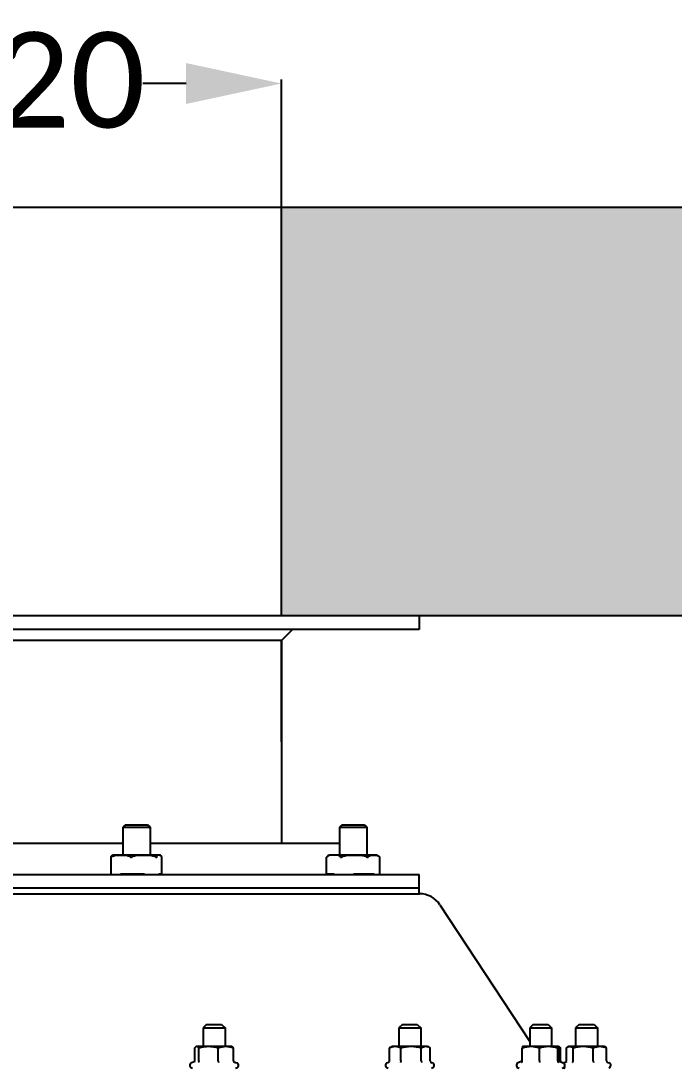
# Model space of a CAD drawing. Header units: millimetres. Extents: x 6781 to 13993, y -7973 to 4183.
# Drawn here: x 7367.2 to 7607, y 198.6 to 583 of the extents above; entities that cross this region are included whole.
import ezdxf

# ---------------------------------------------------------------- set-up
doc = ezdxf.new("R2010")
doc.units = ezdxf.units.MM
doc.header["$LTSCALE"] = 307.34
doc.header["$PDMODE"] = 3
doc.header["$PDSIZE"] = 8
doc.layers.get('0').update_dxf_attribs({"linetype": 'CONTINUOUS'})
doc.layers.get('Defpoints').update_dxf_attribs({"linetype": 'CONTINUOUS'})
doc.styles.get("Standard").update_dxf_attribs({"font": 'calibri.ttf'})
doc.dimstyles.get("Standard").update_dxf_attribs({"dimtxt": 35, "dimasz": 35, "dimexe": 1.5, "dimexo": 1, "dimtad": 1, "dimdsep": 46, "dimtxsty": 'Standard', "dimblk": '_FILLED', "dimblk1": '_FILLED', "dimblk2": '_FILLED', "dimcen": 0.09, "dimazin": 2, "dimtol": 1, "dimtp": 0.01, "dimtm": 0.01, "dimtfac": 1, "dimtofl": 0, "dimtmove": 0, "dimatfit": 3, "dimldrblk": '_FILLED', "dimfxl": 1, "dimtolj": 1, "dimarcsym": 0})

# ---------------------------------------------------------------- blocks, each defined once
blk = doc.blocks.new('_FILLED')
at = {"color": 0, "linetype": 'ByBlock'}
blk.add_solid([(0, 0), (-1, 0.2143), (-1, -0.2143)], dxfattribs=at)
blk = doc.blocks.new('*D577')
at = {"color": 0, "linetype": 'Continuous', "lineweight": -2}
for p, q in [((7714.45, 364.61), (6997.23, 364.61)), ((6998.73, 314.61), (6998.73, 53.64)), ((6998.73, -244.44), (6998.73, 16.53)), ((7373.8, -294.44), (6997.23, -294.44))]:
    blk.add_line(p, q, dxfattribs=at)
at = {"layer": 'Defpoints', "color": 0}
for p in [(6998.73, 364.61), (7715.45, 364.61), (7374.8, -294.44)]:
    blk.add_point(p, dxfattribs=at)
at = {"color": 0, "linetype": 'ByBlock', "lineweight": -2, "xscale": 50, "yscale": 50, "zscale": 50}
for p, rotation in [((6998.73, 364.61), 90), ((6998.73, -294.44), 270)]:
    blk.add_blockref('_FILLED', p, dxfattribs=dict(at, rotation=rotation))
at = {"color": 0, "lineweight": 30, "insert": (6998.73, 35.09), "char_height": 35, "attachment_point": 5}
blk.add_mtext('\\A1;\\A1;BVNO-660', dxfattribs=at)
blk = doc.blocks.new('*D945')
at = {"color": 0, "lineweight": -2}
for p, q in [((7243.9, 490.1), (7243.9, 561.53)), ((7462.9, 490.1), (7462.9, 561.53)), ((7278.9, 560.03), (7294.85, 560.03)), ((7427.9, 560.03), (7411.95, 560.03))]:
    blk.add_line(p, q, dxfattribs=at)
at = {"layer": 'Defpoints', "color": 0}
for p in [(7462.9, 560.03), (7243.9, 489.1), (7462.9, 489.1)]:
    blk.add_point(p, dxfattribs=at)
at = {"color": 0, "linetype": 'ByBlock', "lineweight": -2, "xscale": 35, "yscale": 35, "zscale": 35, "rotation": 180}
blk.add_blockref('_FILLED', (7243.9, 560.03), dxfattribs=at)
at = {"color": 0, "linetype": 'ByBlock', "lineweight": -2, "xscale": 35, "yscale": 35, "zscale": 35}
blk.add_blockref('_FILLED', (7462.9, 560.03), dxfattribs=at)
at = {"color": 0, "insert": (7353.4, 560.03), "char_height": 35, "attachment_point": 5}
blk.add_mtext('\\A1;\\A1;%%c220', dxfattribs=at)

msp = doc.modelspace()

# ---------------------------------------------------------------- hatches: boundary and pattern name
at = {"lineweight": 25}
h = msp.add_hatch(dxfattribs=at)
h.set_pattern_fill('AR-SAND')
h.set_pattern_definition([(37.5, (-1012.544, -86.856), (-1.60003, 48.94132), [0, -38.608, 0, -43.18, 0, -41.275]), (7.5, (-1012.544, -86.856), (44.95233, 71.6825), [0, -20.828, 0, -34.798, 0, -13.335]), (327.5, (-1043.786, -86.856), (79.09924, 0.14372), [0, -12.7, 0, -45.72, 0, -59.69]), (317.5, (-1043.786, -86.856), (76.35565, 22.29293), [0, -6.35, 0, -29.972, 0, -34.29])])
h.paths.add_polyline_path([(7462.89946, 364.61148), (7462.89946, 514.61148), (10896.87679, 514.61148), (10896.87679, 364.61148)])

# ---------------------------------------------------------------- linework, layer by layer
for p, q in [((6928.39946, 514.61148), (10894.08058, 514.61148)), ((10894.08058, 364.61148), (6928.39946, 364.61148))]:
    msp.add_line(p, q, dxfattribs=at)
for p, q in [((7462.89946, 364.61148), (7462.89946, 514.61148)), ((7462.89946, 318.37966), (7462.89946, 355.61148))]:
    msp.add_line(p, q)
at = {"linetype": 'Continuous', "lineweight": 25}
for p, q in [((10894.08058, 364.61148), (6928.39946, 364.61148)), ((7513.39946, 364.61148), (7513.39946, 359.61148)), ((7513.39946, 359.61148), (7193.39946, 359.61148)), ((7462.89946, 355.61148), (7466.89946, 359.61148)), ((7454.52613, 355.61148), (7243.89946, 355.61148)), ((7454.56427, 355.65277), (7454.52613, 355.61148)), ((7454.56427, 355.61148), (7454.56427, 355.65277)), ((7462.89946, 355.61148), (7454.56427, 355.61148)), ((7462.89946, 355.61148), (7462.89946, 281.14784)), ((7405.57392, 287.91148), (7404.65392, 286.99148)), ((7404.65392, 286.99148), (7404.65392, 276.81148)), ((7404.65392, 286.99148), (7414.65392, 286.99148)), ((7405.57392, 287.91148), (7413.73392, 287.91148)), ((7413.73392, 287.91148), (7414.65392, 286.99148)), ((7414.65392, 286.99148), (7414.65392, 276.81148)), ((7485.12975, 287.91148), (7484.20975, 286.99148)), ((7484.20975, 286.99148), (7484.20975, 276.81148)), ((7484.20975, 286.99148), (7494.20975, 286.99148)), ((7485.12975, 287.91148), (7493.28975, 287.91148)), ((7493.28975, 287.91148), (7494.20975, 286.99148)), ((7494.20975, 286.99148), (7494.20975, 276.81148)), ((7302.145, 281.14784), (7404.65392, 281.14784)), ((7414.65392, 281.14784), (7484.20975, 281.14784)), ((7401.23897, 276.81148), (7400.96907, 276.78666)), ((7418.06887, 276.81148), (7401.23898, 276.81148)), ((7418.06879, 276.80831), (7418.03262, 276.80881)), ((7418.06879, 276.80791), (7418.03262, 276.80881)), ((7418.06888, 276.81148), (7418.33877, 276.78666)), ((7497.62447, 276.81148), (7480.79503, 276.81148)), ((7497.5536, 276.79022), (7497.57969, 276.78822)), ((7497.5536, 276.79022), (7497.57968, 276.78755)), ((7400.35689, 269.66123), (7400.35689, 275.96173)), ((7418.95096, 269.81148), (7418.95096, 275.96173)), ((7479.45558, 269.81148), (7479.45558, 275.93097)), ((7498.96392, 269.69199), (7498.96392, 275.93097)), ((7193.39946, 269.61148), (7513.39946, 269.61148)), ((7403.77693, 269.61148), (7403.77693, 269.81148)), ((7412.56654, 269.81148), (7403.77693, 269.81148)), ((7412.56654, 269.81148), (7412.56654, 269.61148)), ((7417.91605, 269.61148), (7417.91605, 269.81148)), ((7418.95096, 269.81148), (7417.91605, 269.81148)), ((7482.24563, 269.81148), (7479.45558, 269.81148)), ((7481.75094, 269.61148), (7481.75094, 269.81148)), ((7482.24563, 269.81148), (7482.24563, 269.61148)), ((7489.40081, 269.61148), (7489.40081, 269.81148)), ((7496.91923, 269.81148), (7489.40081, 269.81148)), ((7495.45975, 269.81148), (7495.45975, 269.61148)), ((7496.4775, 269.61148), (7496.4775, 269.81148)), ((7496.91923, 269.81148), (7496.91923, 269.61148)), ((7513.39946, 262.61148), (7513.39946, 269.61148)), ((7193.25625, 262.61148), (7513.54267, 262.61148)), ((7513.39946, 264.61148), (7193.39946, 264.61148)), ((7521.06549, 258.55184), (7554.03878, 208.34252)), ((7435.41384, 214.61148), (7434.16384, 213.36148)), ((7434.16384, 213.36148), (7434.16384, 206.61148)), ((7434.16384, 213.36148), (7442.16384, 213.36148)), ((7435.41384, 214.61148), (7440.91384, 214.61148)), ((7440.91384, 214.61148), (7442.16384, 213.36148)), ((7442.16384, 213.36148), (7442.16384, 206.61148)), ((7507.27361, 214.61148), (7506.02361, 213.36148)), ((7506.02361, 213.36148), (7506.02361, 206.61148)), ((7506.02361, 213.36148), (7514.02361, 213.36148)), ((7507.27361, 214.61148), (7512.77361, 214.61148)), ((7512.77361, 214.61148), (7514.02361, 213.36148)), ((7514.02361, 213.36148), (7514.02361, 206.61148)), ((7555.28878, 214.61148), (7554.03878, 213.36148)), ((7554.03878, 213.36148), (7554.03878, 206.61148)), ((7554.03878, 213.36148), (7562.03878, 213.36148)), ((7555.28878, 214.61148), (7560.78878, 214.61148)), ((7560.78878, 214.61148), (7562.03878, 213.36148)), ((7562.03878, 213.36148), (7562.03878, 206.61148)), ((7572.14946, 214.61148), (7570.89946, 213.36148)), ((7570.89946, 213.36148), (7570.89946, 206.61148)), ((7570.89946, 213.36148), (7578.89946, 213.36148)), ((7572.14946, 214.61148), (7577.64946, 214.61148)), ((7577.64946, 214.61148), (7578.89946, 213.36148)), ((7578.89946, 213.36148), (7578.89946, 206.61148)), ((7431.04088, 201.21854), (7431.04088, 206.03092)), ((7431.66384, 206.61148), (7431.52767, 206.53286)), ((7431.66384, 206.61148), (7444.66384, 206.61148)), ((7432.55358, 201.21854), (7432.55358, 206.03092)), ((7439.67654, 201.21854), (7439.67654, 206.03092)), ((7444.66384, 206.61148), (7444.80002, 206.53286)), ((7445.28681, 201.21854), (7445.28681, 206.03092)), ((7502.79951, 206.19345), (7502.53753, 206.03092)), ((7502.53753, 201.21854), (7502.53753, 206.03092)), ((7503.52362, 206.61148), (7502.79951, 206.19341)), ((7503.52362, 206.61148), (7516.52362, 206.61148)), ((7506.74839, 201.21854), (7506.74839, 206.03092)), ((7514.23448, 201.21854), (7514.23448, 206.03092)), ((7516.52362, 206.61148), (7517.24772, 206.19341)), ((7517.24772, 206.19344), (7517.50971, 206.03092)), ((7517.50971, 201.21854), (7517.50971, 206.03092)), ((7551.32926, 201.21854), (7551.32926, 206.03092)), ((7551.53878, 206.61148), (7551.5275, 206.60497)), ((7551.53878, 206.61148), (7564.52752, 206.61148)), ((7557.59722, 201.21854), (7557.59722, 206.03092)), ((7564.30674, 201.21854), (7564.30674, 206.03092)), ((7564.52752, 206.61148), (7564.55006, 206.60482)), ((7564.55012, 206.60493), (7564.88791, 206.40991)), ((7564.7483, 201.21854), (7564.7483, 206.03092)), ((7565.39032, 201.21854), (7565.39032, 206.03092)), ((7567.52865, 201.21854), (7567.52865, 206.03092)), ((7568.39946, 206.61148), (7568.01965, 206.39219)), ((7568.39946, 206.61148), (7581.39946, 206.61148)), ((7569.98797, 201.21854), (7569.98797, 206.03092)), ((7577.35879, 201.21854), (7577.35879, 206.03092)), ((7581.39946, 206.61148), (7581.77928, 206.39219)), ((7582.27028, 201.21854), (7582.27028, 206.03092)), ((7431.18778, 201.0382), (7429.91747, 200.57585)), ((7431.19094, 201.03826), (7431.18804, 201.0372)), ((7445.36418, 200.95658), (7446.41022, 200.57585)), ((7502.20089, 200.73004), (7501.77724, 200.57585)), ((7502.13227, 200.6976), (7502.16044, 200.70858)), ((7517.6327, 200.80738), (7518.26999, 200.57585)), ((7551.1975, 201.08726), (7549.79241, 200.57585)), ((7551.19762, 201.08692), (7551.19889, 201.0874)), ((7564.87995, 201.08692), (7564.87865, 201.0874)), ((7564.88007, 201.08726), (7566.28515, 200.57585)), ((7567.66121, 200.94278), (7566.65309, 200.57585)), ((7567.6619, 200.94218), (7567.66131, 200.94197)), ((7582.46599, 200.82329), (7583.14584, 200.57585)), ((7582.5793, 200.73872), (7582.6693, 200.6976))]:
    msp.add_line(p, q, dxfattribs=at)
for points in [[(7551.19889, 201.0874), (7551.30531, 201.14518), (7551.32254, 201.16171)], [(7564.71913, 201.1936), (7564.7142, 201.20271), (7564.71996, 201.19533)], [(7564.71996, 201.19533), (7564.77225, 201.14517), (7564.87865, 201.0874)]]:
    msp.add_lwpolyline(points, dxfattribs=at)
for centre, radius, start, end in [((7480.7948, 275.33148), 1.48, 90, 138.6783254), ((7497.2566, 272.72782), 4.07323, 84.8554864, 85.4505676), ((7497.62471, 275.33148), 1.48, 56.9263773, 90), ((7497.76835, 275.42555), 1.31341, 59.9525375, 60.7678389), ((7513.54267, 253.61148), 9, 33.2935633, 90), ((7430.26384, 199.6242), 1.01272, 110, 270), ((7446.06384, 199.6242), 1.01272, 270, 70), ((7502.12362, 199.6242), 1.01272, 110, 270), ((7501.89661, 201.34359), 0.68764, 292.5639484, 296.3789218), ((7517.92362, 199.6242), 1.01272, 270, 70), ((7550.13878, 199.6242), 1.01272, 110, 270), ((7550.79526, 201.22219), 0.53422, 341.1992152, 353.446162), ((7550.8226, 201.21869), 0.50666, 353.4866312, 359.9828873), ((7565.25437, 201.21889), 0.50608, 180.0146494, 186.5538), ((7565.93878, 199.6242), 1.01272, 270, 70), ((7566.99946, 199.6242), 1.01272, 110, 121.6734468), ((7582.89386, 201.31209), 0.65398, 228.8087297, 241.2440286), ((7582.79946, 199.6242), 1.01272, 283.3333333, 70), ((7566.99946, 199.6242), 1.01272, 238.1866893, 270)]:
    msp.add_arc(centre, radius, start, end, dxfattribs=at)
for points, knots in [([(7400.6004, 276.57167), (7400.65055, 276.63343), (7400.76398, 276.73155), (7400.90499, 276.77466), (7400.96908, 276.78656)], [0, 0, 0, 0, 0.549632533, 1, 1, 1, 1]), ([(7401.31765, 276.5717), (7401.74202, 276.71565), (7402.64589, 276.80965), (7403.98367, 276.80872), (7405.32145, 276.80966), (7406.22531, 276.71564), (7406.64969, 276.57169)], [0, 0, 0, 0, 0.250496925, 0.499999724, 0.749502614, 1, 1, 1, 1]), ([(7408.90231, 276.5717), (7409.45197, 276.71788), (7410.59803, 276.80876), (7412.30274, 276.80916), (7414.00746, 276.80878), (7415.15351, 276.71787), (7415.70317, 276.57169)], [0, 0, 0, 0, 0.249888629, 0.499999807, 0.750111083, 1, 1, 1, 1]), ([(7418.03262, 276.80881), (7417.96618, 276.8095), (7417.83305, 276.80902), (7417.63086, 276.79765), (7417.41435, 276.7403), (7417.29179, 276.6372), (7417.23857, 276.57167)], [0, 0, 0, 0, 0.23173432, 0.464186468, 0.705626824, 1, 1, 1, 1]), ([(7418.70745, 276.57167), (7418.65729, 276.63343), (7418.54387, 276.73155), (7418.40286, 276.77466), (7418.33877, 276.78656)], [0, 0, 0, 0, 0.549632533, 1, 1, 1, 1]), ([(7484.0512, 276.57167), (7483.7493, 276.71116), (7483.07842, 276.81112), (7482.09381, 276.80812), (7481.10921, 276.81113), (7480.43833, 276.71116), (7480.13642, 276.57167)], [0, 0, 0, 0, 0.251826003, 0.499999953, 0.748173888, 1, 1, 1, 1]), ([(7486.10469, 276.5717), (7486.39447, 276.64504), (7486.98759, 276.73816), (7488.18196, 276.81027), (7489.6779, 276.80821), (7491.17383, 276.81026), (7492.3682, 276.73818), (7492.96132, 276.64503), (7493.2511, 276.57169)], [0, 0, 0, 0, 0.124946534, 0.249956312, 0.499999718, 0.750043222, 0.875053202, 1, 1, 1, 1]), ([(7495.17798, 276.5717), (7495.52906, 276.76818), (7496.16492, 276.80921), (7496.95661, 276.80994), (7497.35549, 276.80482), (7497.5536, 276.79022)], [0, 0, 0, 0, 0.503180719, 0.751548383, 1, 1, 1, 1]), ([(7497.62184, 276.78464), (7497.68821, 276.77866), (7497.95879, 276.74757), (7498.22969, 276.67247), (7498.40976, 276.57169)], [0, 0, 0, 0, 0.244096077, 1, 1, 1, 1]), ([(7400.45676, 276.01144), (7400.44475, 275.99627), (7400.42281, 275.96927), (7400.39626, 275.9413), (7400.37502, 275.92822), (7400.3561, 275.93507), (7400.35686, 275.952), (7400.35688, 275.96171)], [0, 0, 0, 0, 0.369626303, 0.658798206, 0.750646632, 0.814573032, 1, 1, 1, 1]), ([(7400.36327, 276.01144), (7400.37777, 276.07791), (7400.4294, 276.2744), (7400.51483, 276.4663), (7400.6004, 276.57167)], [0, 0, 0, 0, 0.333855915, 1, 1, 1, 1]), ([(7400.45676, 276.01144), (7400.51364, 276.08326), (7400.75737, 276.33138), (7401.07726, 276.49016), (7401.31765, 276.5717)], [0, 0, 0, 0, 0.265195715, 1, 1, 1, 1]), ([(7406.64969, 276.57169), (7406.72833, 276.54502), (7407.04875, 276.42084), (7407.34827, 276.2165), (7407.51066, 276.01144)], [0, 0, 0, 0, 0.240970661, 1, 1, 1, 1]), ([(7407.64922, 275.92997), (7407.63473, 275.92997), (7407.57952, 275.93968), (7407.53573, 275.97979), (7407.51066, 276.01144)], [0, 0, 0, 0, 0.264107936, 1, 1, 1, 1]), ([(7407.80428, 276.01144), (7407.87863, 276.08505), (7408.20577, 276.34316), (7408.60344, 276.49222), (7408.90231, 276.5717)], [0, 0, 0, 0, 0.252794128, 1, 1, 1, 1]), ([(7415.70317, 276.57169), (7415.80286, 276.54518), (7416.19636, 276.4252), (7416.58114, 276.22942), (7416.80132, 276.01144)], [0, 0, 0, 0, 0.249777004, 1, 1, 1, 1]), ([(7417.00144, 276.01144), (7416.99718, 275.99192), (7416.98687, 275.95339), (7416.92551, 275.91777), (7416.85851, 275.95807), (7416.82144, 275.99151), (7416.80132, 276.01144)], [0, 0, 0, 0, 0.22232056, 0.423084715, 0.68473959, 1, 1, 1, 1]), ([(7417.23857, 276.57167), (7417.21518, 276.54287), (7417.09913, 276.37451), (7417.03697, 276.17429), (7417.00144, 276.01144)], [0, 0, 0, 0, 0.182060778, 1, 1, 1, 1]), ([(7418.94458, 276.01144), (7418.93008, 276.07791), (7418.87844, 276.2744), (7418.79302, 276.4663), (7418.70745, 276.57167)], [0, 0, 0, 0, 0.333855915, 1, 1, 1, 1]), ([(7479.50443, 276.01144), (7479.49295, 275.9917), (7479.4863, 275.98373), (7479.45553, 275.9224), (7479.45558, 275.93097)], [0, 0, 0, 0, 0.72696303, 1, 1, 1, 1]), ([(7479.45558, 275.93097), (7479.45565, 275.94127), (7479.46989, 275.96808), (7479.47984, 275.99463), (7479.48791, 276.01144)], [0, 0, 0, 0, 0.355841909, 1, 1, 1, 1]), ([(7479.6833, 276.3087), (7479.66524, 276.28816), (7479.58978, 276.19638), (7479.52747, 276.09387), (7479.48791, 276.01144)], [0, 0, 0, 0, 0.230222755, 1, 1, 1, 1]), ([(7480.13642, 276.57167), (7480.01676, 276.51639), (7479.77065, 276.36616), (7479.58137, 276.14378), (7479.50443, 276.01144)], [0, 0, 0, 0, 0.462680055, 1, 1, 1, 1]), ([(7484.6832, 276.01144), (7484.60625, 276.14378), (7484.41698, 276.36616), (7484.17087, 276.51639), (7484.0512, 276.57167)], [0, 0, 0, 0, 0.537319773, 1, 1, 1, 1]), ([(7484.95087, 276.01144), (7484.90902, 275.97201), (7484.83268, 275.90856), (7484.72449, 275.94999), (7484.69522, 275.99076), (7484.6832, 276.01144)], [0, 0, 0, 0, 0.540768986, 0.774979675, 1, 1, 1, 1]), ([(7484.95087, 276.01144), (7485.10743, 276.15894), (7485.48488, 276.3854), (7485.89563, 276.51879), (7486.10469, 276.5717)], [0, 0, 0, 0, 0.499348238, 1, 1, 1, 1]), ([(7493.2511, 276.57169), (7493.46018, 276.51878), (7493.87099, 276.38545), (7494.24847, 276.15895), (7494.40504, 276.01144)], [0, 0, 0, 0, 0.500649685, 1, 1, 1, 1]), ([(7494.5526, 275.92997), (7494.53936, 275.92997), (7494.4824, 275.94254), (7494.43693, 275.98139), (7494.40504, 276.01144)], [0, 0, 0, 0, 0.23209455, 1, 1, 1, 1]), ([(7494.65619, 276.01144), (7494.64638, 275.991), (7494.62193, 275.95093), (7494.57569, 275.92997), (7494.5526, 275.92997)], [0, 0, 0, 0, 0.495363417, 1, 1, 1, 1]), ([(7494.65619, 276.01144), (7494.71787, 276.13994), (7494.86747, 276.35767), (7495.07696, 276.51517), (7495.17798, 276.5717)], [0, 0, 0, 0, 0.551825853, 1, 1, 1, 1]), ([(7498.426, 276.56245), (7498.45315, 276.54674), (7498.56662, 276.47557), (7498.6685, 276.38571), (7498.73621, 276.3087)], [0, 0, 0, 0, 0.234270502, 1, 1, 1, 1]), ([(7498.73621, 276.3087), (7498.75426, 276.28816), (7498.82972, 276.19638), (7498.89203, 276.09387), (7498.9316, 276.01144)], [0, 0, 0, 0, 0.230222755, 1, 1, 1, 1]), ([(7498.96392, 275.93097), (7498.96385, 275.94127), (7498.94962, 275.96808), (7498.93966, 275.99463), (7498.9316, 276.01144)], [0, 0, 0, 0, 0.355841909, 1, 1, 1, 1]), ([(7400.35688, 269.66071), (7400.35687, 269.67047), (7400.35626, 269.68706), (7400.37501, 269.69496), (7400.38869, 269.68561), (7400.40345, 269.67297), (7400.42729, 269.64771), (7400.44481, 269.6266), (7400.45676, 269.61152)], [0, 0, 0, 0, 0.186348243, 0.25088788, 0.343084184, 0.474379113, 0.632628408, 1, 1, 1, 1]), ([(7416.80132, 269.61152), (7416.8214, 269.6314), (7416.85904, 269.66376), (7416.92576, 269.70564), (7416.9863, 269.66865), (7416.99723, 269.63082), (7417.00144, 269.61152)], [0, 0, 0, 0, 0.31531474, 0.577748507, 0.779527976, 1, 1, 1, 1]), ([(7484.6832, 269.61152), (7484.69517, 269.63211), (7484.72519, 269.67179), (7484.80271, 269.70439), (7484.88406, 269.66802), (7484.92909, 269.63204), (7484.95087, 269.61152)], [0, 0, 0, 0, 0.222550802, 0.455570037, 0.720335533, 1, 1, 1, 1]), ([(7431.04088, 206.03092), (7431.11446, 206.13631), (7431.2576, 206.32209), (7431.43614, 206.4796), (7431.52767, 206.53251)], [0, 0, 0, 0, 0.548684598, 1, 1, 1, 1]), ([(7431.52767, 206.53251), (7431.54943, 206.54508), (7431.63308, 206.58826), (7431.72814, 206.61148), (7431.79723, 206.61148)], [0, 0, 0, 0, 0.266715574, 1, 1, 1, 1]), ([(7431.79723, 206.61148), (7431.86254, 206.61148), (7432.00303, 206.57902), (7432.19553, 206.45281), (7432.38139, 206.26472), (7432.49567, 206.11385), (7432.55358, 206.03092)], [0, 0, 0, 0, 0.198729585, 0.425250022, 0.692222175, 1, 1, 1, 1]), ([(7432.55358, 206.03092), (7433.13136, 206.20667), (7434.30484, 206.49964), (7435.5128, 206.61148), (7436.11506, 206.61148)], [0, 0, 0, 0, 0.500688991, 1, 1, 1, 1]), ([(7436.11506, 206.61148), (7436.71732, 206.61148), (7437.92531, 206.49983), (7439.09875, 206.20667), (7439.67654, 206.03092)], [0, 0, 0, 0, 0.49931044, 1, 1, 1, 1]), ([(7439.67654, 206.03092), (7440.12763, 206.20513), (7441.04517, 206.4973), (7442.00622, 206.61148), (7442.48168, 206.61148)], [0, 0, 0, 0, 0.504225335, 1, 1, 1, 1]), ([(7442.48168, 206.61148), (7442.95713, 206.61148), (7443.91816, 206.49717), (7444.83573, 206.20513), (7445.28681, 206.03092)], [0, 0, 0, 0, 0.495776851, 1, 1, 1, 1]), ([(7445.28681, 206.03092), (7445.21323, 206.13631), (7445.07008, 206.32209), (7444.89154, 206.4796), (7444.80001, 206.53251)], [0, 0, 0, 0, 0.548684598, 1, 1, 1, 1]), ([(7502.53753, 206.03092), (7502.87076, 206.20238), (7503.54887, 206.49333), (7504.28443, 206.61148), (7504.64296, 206.61148)], [0, 0, 0, 0, 0.511065162, 1, 1, 1, 1]), ([(7504.64296, 206.61148), (7505.00148, 206.61148), (7505.73709, 206.49352), (7506.41515, 206.20239), (7506.74839, 206.03092)], [0, 0, 0, 0, 0.488926921, 1, 1, 1, 1]), ([(7506.74839, 206.03092), (7507.3565, 206.20692), (7508.59118, 206.49997), (7509.8587, 206.61148), (7510.49143, 206.61148)], [0, 0, 0, 0, 0.500129334, 1, 1, 1, 1]), ([(7510.49143, 206.61148), (7511.12417, 206.61148), (7512.39171, 206.50016), (7513.62637, 206.20692), (7514.23448, 206.03092)], [0, 0, 0, 0, 0.4998705, 1, 1, 1, 1]), ([(7514.23448, 206.03092), (7514.48859, 206.19903), (7515.00391, 206.48709), (7515.5913, 206.61148), (7515.87209, 206.61148)], [0, 0, 0, 0, 0.520401162, 1, 1, 1, 1]), ([(7515.87209, 206.61148), (7516.10617, 206.61148), (7516.59139, 206.52692), (7517.03166, 206.31785), (7517.24771, 206.19329)], [0, 0, 0, 0, 0.484173926, 1, 1, 1, 1]), ([(7551.32926, 206.03092), (7551.83551, 206.20592), (7552.86454, 206.49863), (7553.93269, 206.61148), (7554.46324, 206.61148)], [0, 0, 0, 0, 0.502391474, 1, 1, 1, 1]), ([(7551.5275, 206.60488), (7551.50469, 206.59157), (7551.46551, 206.52822), (7551.42001, 206.4083), (7551.37282, 206.2352), (7551.34413, 206.1039), (7551.32926, 206.03092)], [0, 0, 0, 0, 0.129028711, 0.342181461, 0.636143004, 1, 1, 1, 1]), ([(7554.46324, 206.61148), (7554.99379, 206.61148), (7556.06197, 206.49883), (7557.09096, 206.20592), (7557.59722, 206.03092)], [0, 0, 0, 0, 0.497606733, 1, 1, 1, 1]), ([(7557.59722, 206.03092), (7558.14044, 206.20634), (7559.24413, 206.4992), (7560.3844, 206.61148), (7560.95198, 206.61148)], [0, 0, 0, 0, 0.501434908, 1, 1, 1, 1]), ([(7560.95198, 206.61148), (7561.51955, 206.61148), (7562.65986, 206.49939), (7563.76352, 206.20634), (7564.30674, 206.03092)], [0, 0, 0, 0, 0.498563985, 1, 1, 1, 1]), ([(7564.30674, 206.03092), (7564.32311, 206.11123), (7564.3535, 206.25323), (7564.40809, 206.43706), (7564.45186, 206.55385), (7564.50453, 206.61148), (7564.52752, 206.61148)], [0, 0, 0, 0, 0.386672176, 0.688312366, 0.891510524, 1, 1, 1, 1]), ([(7564.55006, 206.60487), (7564.57287, 206.59154), (7564.61203, 206.52817), (7564.65755, 206.40825), (7564.70474, 206.23517), (7564.73343, 206.10389), (7564.7483, 206.03092)], [0, 0, 0, 0, 0.12909204, 0.342257836, 0.636175065, 1, 1, 1, 1]), ([(7564.60097, 206.54263), (7564.62521, 206.53424), (7564.72396, 206.49703), (7564.81872, 206.44961), (7564.8879, 206.40971)], [0, 0, 0, 0, 0.243056211, 1, 1, 1, 1]), ([(7564.8879, 206.40971), (7564.93103, 206.38483), (7565.10902, 206.27311), (7565.27218, 206.13911), (7565.39032, 206.03092)], [0, 0, 0, 0, 0.237148951, 1, 1, 1, 1]), ([(7567.52865, 206.03092), (7567.56854, 206.06607), (7567.7235, 206.19757), (7567.88961, 206.3168), (7568.01968, 206.39177)], [0, 0, 0, 0, 0.261523602, 1, 1, 1, 1]), ([(7568.01968, 206.39177), (7568.07911, 206.42602), (7568.3082, 206.54484), (7568.56847, 206.61148), (7568.75831, 206.61148)], [0, 0, 0, 0, 0.265419785, 1, 1, 1, 1]), ([(7568.75831, 206.61148), (7568.97197, 206.61148), (7569.43271, 206.47631), (7569.80259, 206.19424), (7569.98797, 206.03092)], [0, 0, 0, 0, 0.463752091, 1, 1, 1, 1]), ([(7569.98797, 206.03092), (7570.58645, 206.20685), (7571.80172, 206.49987), (7573.05032, 206.61148), (7573.67338, 206.61148)], [0, 0, 0, 0, 0.50029841, 1, 1, 1, 1]), ([(7573.67338, 206.61148), (7574.29644, 206.61148), (7575.54507, 206.50006), (7576.7603, 206.20685), (7577.35879, 206.03092)], [0, 0, 0, 0, 0.499701303, 1, 1, 1, 1]), ([(7577.35879, 206.03092), (7577.75111, 206.20399), (7578.54951, 206.49587), (7579.39754, 206.61148), (7579.81453, 206.61148)], [0, 0, 0, 0, 0.506977623, 1, 1, 1, 1]), ([(7579.81453, 206.61148), (7580.23153, 206.61148), (7581.07959, 206.49606), (7581.87795, 206.20399), (7582.27028, 206.03092)], [0, 0, 0, 0, 0.493017324, 1, 1, 1, 1]), ([(7582.27028, 206.03092), (7582.23039, 206.06607), (7582.07543, 206.19758), (7581.90932, 206.31684), (7581.77925, 206.39183)], [0, 0, 0, 0, 0.261517946, 1, 1, 1, 1]), ([(7432.55359, 201.21876), (7432.55365, 201.10709), (7432.49476, 200.89494), (7432.33706, 200.74005), (7432.24985, 200.69759)], [0, 0, 0, 0, 0.535157851, 1, 1, 1, 1]), ([(7439.67654, 201.21854), (7439.67658, 201.11084), (7439.68941, 200.93567), (7439.72501, 200.75795), (7439.75843, 200.6976)], [0, 0, 0, 0, 0.60953856, 1, 1, 1, 1]), ([(7502.20213, 200.72756), (7502.29458, 200.77341), (7502.46185, 200.90768), (7502.53758, 201.11586), (7502.53753, 201.21854)], [0, 0, 0, 0, 0.501254897, 1, 1, 1, 1]), ([(7506.7484, 201.21876), (7506.74844, 201.10985), (7506.72025, 200.92373), (7506.63104, 200.7476), (7506.57108, 200.69759)], [0, 0, 0, 0, 0.58245558, 1, 1, 1, 1]), ([(7514.23448, 201.21854), (7514.23449, 201.16103), (7514.25414, 200.97063), (7514.34849, 200.77152), (7514.46243, 200.6976)], [0, 0, 0, 0, 0.297479235, 1, 1, 1, 1]), ([(7517.5097, 201.21876), (7517.50968, 201.18467), (7517.52493, 201.04943), (7517.59904, 200.92487), (7517.6702, 200.85308)], [0, 0, 0, 0, 0.252197508, 1, 1, 1, 1]), ([(7550.96604, 200.6976), (7551.04115, 200.72818), (7551.18291, 200.82375), (7551.27373, 200.96985), (7551.30098, 201.05002)], [0, 0, 0, 0, 0.489219166, 1, 1, 1, 1]), ([(7557.59723, 201.21876), (7557.59724, 201.11129), (7557.59191, 200.93757), (7557.58392, 200.76324), (7557.57331, 200.69759)], [0, 0, 0, 0, 0.61776213, 1, 1, 1, 1]), ([(7564.30674, 201.21854), (7564.30673, 201.10594), (7564.37678, 200.886), (7564.55134, 200.73888), (7564.64606, 200.6976)], [0, 0, 0, 0, 0.521491744, 1, 1, 1, 1]), ([(7565.39032, 201.21854), (7565.39028, 201.14609), (7565.42627, 201.00017), (7565.51591, 200.88219), (7565.56859, 200.83287)], [0, 0, 0, 0, 0.500994281, 1, 1, 1, 1]), ([(7567.33559, 200.8199), (7567.39226, 200.86966), (7567.48933, 200.99058), (7567.52868, 201.1431), (7567.52866, 201.21876)], [0, 0, 0, 0, 0.499185989, 1, 1, 1, 1]), ([(7569.72209, 200.6976), (7569.80148, 200.74175), (7569.94121, 200.90355), (7569.98797, 201.10793), (7569.98797, 201.21854)], [0, 0, 0, 0, 0.450958758, 1, 1, 1, 1]), ([(7577.3588, 201.21876), (7577.35877, 201.11051), (7577.37867, 200.93065), (7577.44291, 200.75204), (7577.49193, 200.69759)], [0, 0, 0, 0, 0.596379764, 1, 1, 1, 1]), ([(7582.27028, 201.21854), (7582.27026, 201.14294), (7582.30952, 200.99052), (7582.40652, 200.86966), (7582.46317, 200.81996)], [0, 0, 0, 0, 0.500785193, 1, 1, 1, 1])]:
    msp.add_open_spline(points, degree=3, knots=knots, dxfattribs=at)
for points in [[(7418.33877, 276.78656), (7418.25001, 276.80305), (7418.15906, 276.80671), (7418.06879, 276.80831)], [(7400.35688, 275.96171), (7400.3569, 275.97842), (7400.35971, 275.99511), (7400.36327, 276.01144)], [(7407.80428, 276.01144), (7407.76279, 275.97036), (7407.70761, 275.92997), (7407.64922, 275.92997)], [(7418.95097, 275.96171), (7418.95095, 275.97842), (7418.94814, 275.99511), (7418.94458, 276.01144)], [(7430.9654, 200.95501), (7431.01234, 201.0334), (7431.04093, 201.12716), (7431.04088, 201.21854)], [(7445.28681, 201.21876), (7445.28675, 201.12738), (7445.31511, 201.03357), (7445.36199, 200.95513)], [(7445.36199, 200.95513), (7445.39339, 200.90258), (7445.43377, 200.85463), (7445.47967, 200.81413)], [(7445.47967, 200.81413), (7445.53597, 200.76446), (7445.60233, 200.72448), (7445.67243, 200.69759)], [(7517.6702, 200.85308), (7517.72076, 200.80208), (7517.78092, 200.75939), (7517.84526, 200.72748)]]:
    msp.add_open_spline(points, degree=3, dxfattribs=at)

# ---------------------------------------------------------------- dimensions: what is measured, and where the dimension line sits
dim = msp.add_linear_dim(base=(7462.89946, 560.03166), p1=(7243.89946, 489.09802), p2=(7462.89946, 489.09802), text='\\A1;%%c220', dimstyle='Standard', override={"dimtad": 0, "dimtih": 1, "dimtoh": 1, "dimdec": 4, "dimzin": 0, "dimtxsty": 'Standard', "dimcen": 50.292, "dimadec": 0, "dimazin": 0, "dimtdec": 4, "dimtzin": 0})
dim.commit()
dim.dimension.update_dxf_attribs({"geometry": '*D945', "text_midpoint": (7353.39946, 560.03166)})
at = {"linetype": 'Continuous', "lineweight": 30}
dim = msp.add_linear_dim(base=(6998.73175, 364.61148), p1=(7374.79601, -294.43982), p2=(7715.44861, 364.61148), angle=90, text='\\A1;BVNO-660', dimstyle='Standard', override={"dimasz": 50, "dimtad": 0, "dimtih": 1, "dimtoh": 1, "dimdec": 4, "dimzin": 0, "dimtxsty": 'Standard', "dimcen": 53.46, "dimadec": 0, "dimazin": 0, "dimtdec": 4, "dimtzin": 0}, dxfattribs=at)
dim.commit()
dim.dimension.update_dxf_attribs({"geometry": '*D577', "text_midpoint": (6998.73175, 35.08583)})

doc.saveas('drawing.dxf')
